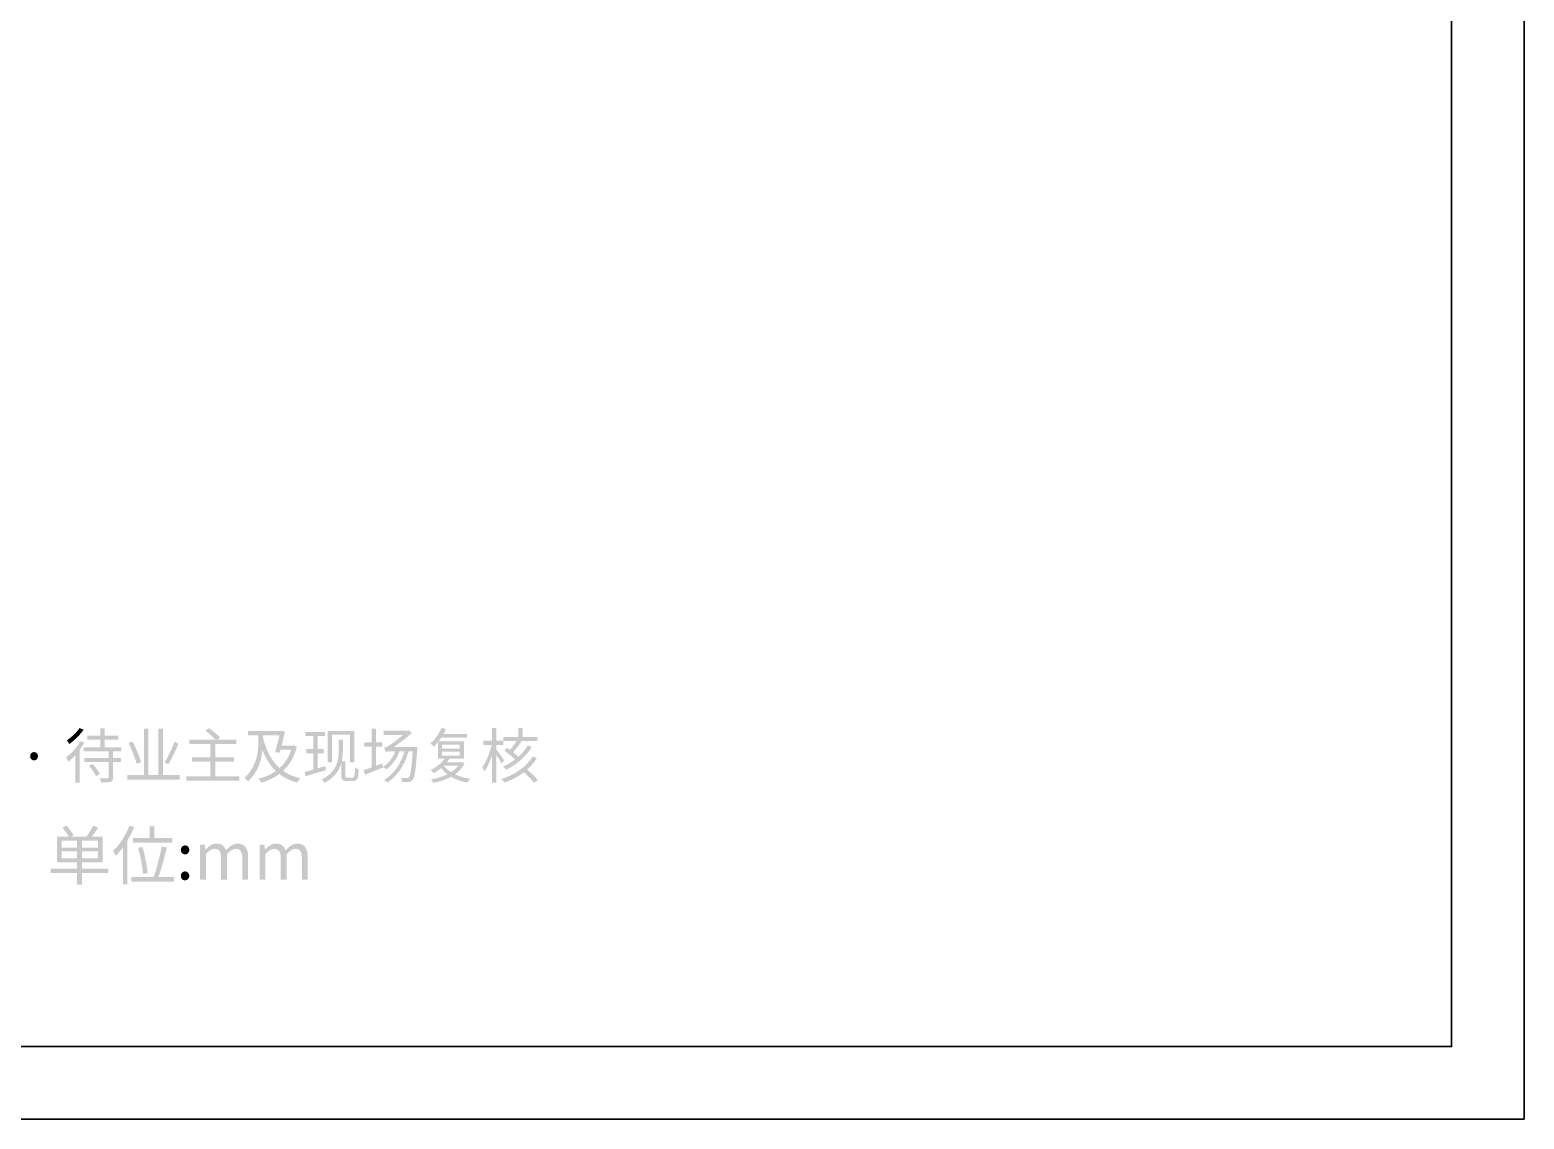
# Model space of a CAD drawing. Header units: millimetres. Extents: x -4600 to 229000, y -4300 to 19460.
# Drawn here: x 100768 to 109000, y -4300 to 1701 of the extents above; entities that cross this region are included whole.
import ezdxf

# ---------------------------------------------------------------- set-up
doc = ezdxf.new("R2010")
doc.units = ezdxf.units.MM
doc.header["$LTSCALE"] = 100
doc.layers.add('A-NOTE', color=7, linetype='Continuous', lineweight=18)
doc.layers.add('A-SHEET', color=7, linetype='Continuous', lineweight=35)

# ---------------------------------------------------------------- blocks, each defined once
blk = doc.blocks.new('A03_SHEET')
at = {"layer": 'A-NOTE'}
h = blk.add_hatch(color=256, dxfattribs=at)
edge = h.paths.add_edge_path()
edge.add_spline(control_points=[(21046.9, -2218), (21028.3, -2251.7), (20996.8, -2285.4), (20967.4, -2307)], knot_values=[0, 0, 0, 0, 1, 1, 1, 1], degree=3, periodic=0)
edge.add_spline(control_points=[(20967.4, -2307), (20971.6, -2312.9), (20978.5, -2325.7), (20980.5, -2331.3)], knot_values=[0, 0, 0, 0, 1, 1, 1, 1], degree=3, periodic=0)
edge.add_spline(control_points=[(20980.5, -2331.3), (20992.9, -2320.8), (21006, -2308.3), (21018.4, -2294.9)], knot_values=[0, 0, 0, 0, 1, 1, 1, 1], degree=3, periodic=0)
edge.add_line((21018.4, -2294.9), (21018.4, -2445.9))
edge.add_line((21018.4, -2445.9), (21042, -2445.9))
edge.add_line((21042, -2445.9), (21042, -2266.8))
edge.add_spline(control_points=[(21042, -2266.8), (21051.8, -2253.7), (21061, -2239.9), (21068.5, -2226.5)], knot_values=[0, 0, 0, 0, 1, 1, 1, 1], degree=3, periodic=0)
edge.add_line((21068.5, -2226.5), (21046.9, -2218))
h = blk.add_hatch(color=256, dxfattribs=at)
edge = h.paths.add_edge_path()
edge.add_spline(control_points=[(21041.4, -2145.6), (21027.3, -2168.9), (20997.8, -2196.4), (20972.3, -2213.1)], knot_values=[0, 0, 0, 0, 1, 1, 1, 1], degree=3, periodic=0)
edge.add_spline(control_points=[(20972.3, -2213.1), (20975.9, -2218), (20982.4, -2227.8), (20985, -2233.4)], knot_values=[0, 0, 0, 0, 1, 1, 1, 1], degree=3, periodic=0)
edge.add_spline(control_points=[(20985, -2233.4), (21013.9, -2213.7), (21045.3, -2183.3), (21064.3, -2154.8)], knot_values=[0, 0, 0, 0, 1, 1, 1, 1], degree=3, periodic=0)
edge.add_line((21064.3, -2154.8), (21041.4, -2145.6))
h = blk.add_hatch(color=256, dxfattribs=at)
edge = h.paths.add_edge_path()
edge.add_line((21156.3, -2146.6), (21156.3, -2187.5))
edge.add_line((21156.3, -2187.5), (21084.3, -2187.5))
edge.add_line((21084.3, -2187.5), (21084.3, -2209.8))
edge.add_line((21084.3, -2209.8), (21156.3, -2209.8))
edge.add_line((21156.3, -2209.8), (21156.3, -2251.4))
edge.add_line((21156.3, -2251.4), (21064.9, -2251.4))
edge.add_line((21064.9, -2251.4), (21064.9, -2274))
edge.add_line((21064.9, -2274), (21202.5, -2274))
edge.add_line((21202.5, -2274), (21202.5, -2310.6))
edge.add_line((21202.5, -2310.6), (21068.9, -2310.6))
edge.add_line((21068.9, -2310.6), (21068.9, -2333.2))
edge.add_line((21068.9, -2333.2), (21202.5, -2333.2))
edge.add_line((21202.5, -2333.2), (21202.5, -2416.4))
edge.add_spline(control_points=[(21202.5, -2416.4), (21202.5, -2420.7), (21200.8, -2422.3), (21195.6, -2422.3)], knot_values=[0, 0, 0, 0, 1, 1, 1, 1], degree=3, periodic=0)
edge.add_spline(control_points=[(21195.6, -2422.3), (21190.3, -2422.6), (21172, -2422.9), (21152.4, -2422)], knot_values=[0, 0, 0, 0, 1, 1, 1, 1], degree=3, periodic=0)
edge.add_spline(control_points=[(21152.4, -2422), (21155.6, -2428.8), (21159.6, -2439), (21160.5, -2445.5)], knot_values=[0, 0, 0, 0, 1, 1, 1, 1], degree=3, periodic=0)
edge.add_spline(control_points=[(21160.5, -2445.5), (21186.1, -2445.5), (21202.8, -2445.5), (21213.3, -2441.6), (21223.4, -2437.7), (21226.7, -2430.8), (21226.7, -2416.4)], knot_values=[0, 0, 0, 0, 1, 1, 1, 2, 2, 2, 2], degree=3, periodic=0)
edge.add_line((21226.7, -2416.4), (21226.7, -2333.2))
edge.add_line((21226.7, -2333.2), (21270.6, -2333.2))
edge.add_line((21270.6, -2333.2), (21270.6, -2310.6))
edge.add_line((21270.6, -2310.6), (21226.7, -2310.6))
edge.add_line((21226.7, -2310.6), (21226.7, -2274))
edge.add_line((21226.7, -2274), (21272.9, -2274))
edge.add_line((21272.9, -2274), (21272.9, -2251.4))
edge.add_line((21272.9, -2251.4), (21180.8, -2251.4))
edge.add_line((21180.8, -2251.4), (21180.8, -2209.8))
edge.add_line((21180.8, -2209.8), (21255.8, -2209.8))
edge.add_line((21255.8, -2209.8), (21255.8, -2187.5))
edge.add_line((21255.8, -2187.5), (21180.8, -2187.5))
edge.add_line((21180.8, -2187.5), (21180.8, -2146.6))
edge.add_line((21180.8, -2146.6), (21156.3, -2146.6))
edge = h.paths.add_edge_path(flags=0)
edge.add_spline(control_points=[(21093.8, -2353.2), (21109.1, -2370.9), (21125.8, -2395.4), (21132.7, -2411.5)], knot_values=[0, 0, 0, 0, 1, 1, 1, 1], degree=3, periodic=0)
edge.add_line((21132.7, -2411.5), (21153.7, -2399))
edge.add_spline(control_points=[(21153.7, -2399), (21146.5, -2383.3), (21129.1, -2359.8), (21114.1, -2342.7)], knot_values=[0, 0, 0, 0, 1, 1, 1, 1], degree=3, periodic=0)
edge.add_line((21114.1, -2342.7), (21093.8, -2353.2))
h = blk.add_hatch(color=256, dxfattribs=at)
h.paths.add_polyline_path([(21476.8, -2149.2), (21476.8, -2404.9), (21421.8, -2404.9), (21421.8, -2148.9), (21396.6, -2148.9), (21396.6, -2404.9), (21304.9, -2404.9), (21304.9, -2429.2), (21594.1, -2429.2), (21594.1, -2404.9), (21501.7, -2404.9), (21501.7, -2149.2), (21476.8, -2149.2)])
edge = h.paths.add_edge_path(flags=0)
edge.add_spline(control_points=[(21564.9, -2221.3), (21551.8, -2257.3), (21528.6, -2305.1), (21510.6, -2334.9)], knot_values=[0, 0, 0, 0, 1, 1, 1, 1], degree=3, periodic=0)
edge.add_line((21510.6, -2334.9), (21530.9, -2345.3))
edge.add_spline(control_points=[(21530.9, -2345.3), (21549.2, -2314.9), (21571.5, -2269.7), (21587.2, -2231.7)], knot_values=[0, 0, 0, 0, 1, 1, 1, 1], degree=3, periodic=0)
edge.add_line((21587.2, -2231.7), (21564.9, -2221.3))
edge = h.paths.add_edge_path(flags=0)
edge.add_spline(control_points=[(21312.1, -2227.1), (21329.5, -2263.8), (21348.8, -2313.9), (21357, -2342.7)], knot_values=[0, 0, 0, 0, 1, 1, 1, 1], degree=3, periodic=0)
edge.add_line((21357, -2342.7), (21381.6, -2333.6))
edge.add_spline(control_points=[(21381.6, -2333.6), (21372.4, -2304.7), (21352.1, -2256.6), (21335.1, -2220.3)], knot_values=[0, 0, 0, 0, 1, 1, 1, 1], degree=3, periodic=0)
edge.add_line((21335.1, -2220.3), (21312.1, -2227.1))
h = blk.add_hatch(color=256, dxfattribs=at)
edge = h.paths.add_edge_path()
edge.add_spline(control_points=[(21735.2, -2159.7), (21755.1, -2174.4), (21778.1, -2195.4), (21791.2, -2210.5)], knot_values=[0, 0, 0, 0, 1, 1, 1, 1], degree=3, periodic=0)
edge.add_line((21791.2, -2210.5), (21646.4, -2210.5))
edge.add_line((21646.4, -2210.5), (21646.4, -2234.4))
edge.add_line((21646.4, -2234.4), (21763, -2234.4))
edge.add_line((21763, -2234.4), (21763, -2306.4))
edge.add_line((21763, -2306.4), (21661.5, -2306.4))
edge.add_line((21661.5, -2306.4), (21661.5, -2330.3))
edge.add_line((21661.5, -2330.3), (21763, -2330.3))
edge.add_line((21763, -2330.3), (21763, -2411.2))
edge.add_line((21763, -2411.2), (21631.1, -2411.2))
edge.add_line((21631.1, -2411.2), (21631.1, -2435.1))
edge.add_line((21631.1, -2435.1), (21923.1, -2435.1))
edge.add_line((21923.1, -2435.1), (21923.1, -2411.2))
edge.add_line((21923.1, -2411.2), (21789.5, -2411.2))
edge.add_line((21789.5, -2411.2), (21789.5, -2330.3))
edge.add_line((21789.5, -2330.3), (21893, -2330.3))
edge.add_line((21893, -2330.3), (21893, -2306.4))
edge.add_line((21893, -2306.4), (21789.5, -2306.4))
edge.add_line((21789.5, -2306.4), (21789.5, -2234.4))
edge.add_line((21789.5, -2234.4), (21906.4, -2234.4))
edge.add_line((21906.4, -2234.4), (21906.4, -2210.5))
edge.add_line((21906.4, -2210.5), (21800, -2210.5))
edge.add_line((21800, -2210.5), (21815.7, -2199))
edge.add_spline(control_points=[(21815.7, -2199), (21802.6, -2183.6), (21776.1, -2161.3), (21755.1, -2146.3)], knot_values=[0, 0, 0, 0, 1, 1, 1, 1], degree=3, periodic=0)
edge.add_line((21755.1, -2146.3), (21735.2, -2159.7))
h = blk.add_hatch(color=256, dxfattribs=at)
edge = h.paths.add_edge_path()
edge.add_line((21969.6, -2162.6), (21969.6, -2186.5))
edge.add_line((21969.6, -2186.5), (22027.2, -2186.5))
edge.add_line((22027.2, -2186.5), (22027.2, -2214.1))
edge.add_spline(control_points=[(22027.2, -2214.1), (22027.2, -2272.7), (22022, -2354.5), (21951.6, -2419.7)], knot_values=[0, 0, 0, 0, 1, 1, 1, 1], degree=3, periodic=0)
edge.add_spline(control_points=[(21951.6, -2419.7), (21957.2, -2423.9), (21966, -2433.8), (21969.6, -2440)], knot_values=[0, 0, 0, 0, 1, 1, 1, 1], degree=3, periodic=0)
edge.add_spline(control_points=[(21969.6, -2440), (22026.6, -2386.3), (22044.6, -2322.8), (22050.2, -2266.8)], knot_values=[0, 0, 0, 0, 1, 1, 1, 1], degree=3, periodic=0)
edge.add_spline(control_points=[(22050.2, -2266.8), (22067.8, -2313.3), (22091.1, -2351.9), (22123.2, -2382.3)], knot_values=[0, 0, 0, 0, 1, 1, 1, 1], degree=3, periodic=0)
edge.add_spline(control_points=[(22123.2, -2382.3), (22094.7, -2402.6), (22062.3, -2416.4), (22027.9, -2424.6)], knot_values=[0, 0, 0, 0, 1, 1, 1, 1], degree=3, periodic=0)
edge.add_spline(control_points=[(22027.9, -2424.6), (22032.8, -2430.2), (22039, -2440), (22042, -2446.5)], knot_values=[0, 0, 0, 0, 1, 1, 1, 1], degree=3, periodic=0)
edge.add_spline(control_points=[(22042, -2446.5), (22078.6, -2436), (22112.7, -2420.7), (22142.5, -2398.7)], knot_values=[0, 0, 0, 0, 1, 1, 1, 1], degree=3, periodic=0)
edge.add_spline(control_points=[(22142.5, -2398.7), (22169.7, -2419.7), (22202.1, -2435.4), (22241.4, -2445.9)], knot_values=[0, 0, 0, 0, 1, 1, 1, 1], degree=3, periodic=0)
edge.add_spline(control_points=[(22241.4, -2445.9), (22245, -2438.7), (22252.5, -2427.9), (22258.4, -2422.6)], knot_values=[0, 0, 0, 0, 1, 1, 1, 1], degree=3, periodic=0)
edge.add_spline(control_points=[(22258.4, -2422.6), (22221.1, -2413.8), (22190, -2400), (22163.4, -2381.4)], knot_values=[0, 0, 0, 0, 1, 1, 1, 1], degree=3, periodic=0)
edge.add_spline(control_points=[(22163.4, -2381.4), (22198.5, -2349.3), (22225, -2305.7), (22239.1, -2247.4)], knot_values=[0, 0, 0, 0, 1, 1, 1, 1], degree=3, periodic=0)
edge.add_line((22239.1, -2247.4), (22222.4, -2240.6))
edge.add_line((22222.4, -2240.6), (22218.1, -2241.9))
edge.add_line((22218.1, -2241.9), (22155.3, -2241.9))
edge.add_spline(control_points=[(22155.3, -2241.9), (22162.1, -2215), (22168.7, -2186.9), (22173.3, -2164.6)], knot_values=[0, 0, 0, 0, 1, 1, 1, 1], degree=3, periodic=0)
edge.add_line((22173.3, -2164.6), (22154.6, -2161.3))
edge.add_line((22154.6, -2161.3), (22150.3, -2162.6))
edge.add_line((22150.3, -2162.6), (21969.6, -2162.6))
edge = h.paths.add_edge_path(flags=0)
edge.add_spline(control_points=[(22143.8, -2366), (22097.6, -2325), (22069.5, -2267.7), (22052.4, -2197.4)], knot_values=[0, 0, 0, 0, 1, 1, 1, 1], degree=3, periodic=0)
edge.add_line((22052.4, -2197.4), (22052.4, -2186.5))
edge.add_line((22052.4, -2186.5), (22142.8, -2186.5))
edge.add_spline(control_points=[(22142.8, -2186.5), (22136.6, -2213.7), (22127.4, -2250.4), (22119.2, -2278.2)], knot_values=[0, 0, 0, 0, 1, 1, 1, 1], degree=3, periodic=0)
edge.add_line((22119.2, -2278.2), (22144.4, -2282.2))
edge.add_line((22144.4, -2282.2), (22149, -2265.1))
edge.add_line((22149, -2265.1), (22208, -2265.1))
edge.add_spline(control_points=[(22208, -2265.1), (22194.9, -2307), (22172.3, -2340.1), (22143.8, -2366)], knot_values=[0, 0, 0, 0, 1, 1, 1, 1], degree=3, periodic=0)
h = blk.add_hatch(color=256, dxfattribs=at)
edge = h.paths.add_edge_path()
edge.add_line((22281.6, -2387.3), (22287.2, -2411.2))
edge.add_spline(control_points=[(22287.2, -2411.2), (22318.3, -2401.7), (22359.9, -2389.2), (22398.9, -2377.8)], knot_values=[0, 0, 0, 0, 1, 1, 1, 1], degree=3, periodic=0)
edge.add_line((22398.9, -2377.8), (22395.9, -2354.8))
edge.add_line((22395.9, -2354.8), (22353, -2367.6))
edge.add_line((22353, -2367.6), (22353, -2284.8))
edge.add_line((22353, -2284.8), (22387.4, -2284.8))
edge.add_line((22387.4, -2284.8), (22387.4, -2261.9))
edge.add_line((22387.4, -2261.9), (22353, -2261.9))
edge.add_line((22353, -2261.9), (22353, -2190.2))
edge.add_line((22353, -2190.2), (22393.9, -2190.2))
edge.add_line((22393.9, -2190.2), (22393.9, -2167.2))
edge.add_line((22393.9, -2167.2), (22285.6, -2167.2))
edge.add_line((22285.6, -2167.2), (22285.6, -2190.2))
edge.add_line((22285.6, -2190.2), (22329.4, -2190.2))
edge.add_line((22329.4, -2190.2), (22329.4, -2261.9))
edge.add_line((22329.4, -2261.9), (22290.5, -2261.9))
edge.add_line((22290.5, -2261.9), (22290.5, -2284.8))
edge.add_line((22290.5, -2284.8), (22329.4, -2284.8))
edge.add_line((22329.4, -2284.8), (22329.4, -2374.5))
edge.add_spline(control_points=[(22329.4, -2374.5), (22311.4, -2379.4), (22295.1, -2384), (22281.6, -2387.3)], knot_values=[0, 0, 0, 0, 1, 1, 1, 1], degree=3, periodic=0)
h = blk.add_hatch(color=256, dxfattribs=at)
edge = h.paths.add_edge_path()
edge.add_line((22469.6, -2210.5), (22469.6, -2273.6))
edge.add_spline(control_points=[(22469.6, -2273.6), (22469.6, -2325), (22459.1, -2386.9), (22376.3, -2429.5)], knot_values=[0, 0, 0, 0, 1, 1, 1, 1], degree=3, periodic=0)
edge.add_spline(control_points=[(22376.3, -2429.5), (22381.2, -2433.1), (22389, -2442.3), (22391.7, -2447.2)], knot_values=[0, 0, 0, 0, 1, 1, 1, 1], degree=3, periodic=0)
edge.add_spline(control_points=[(22391.7, -2447.2), (22446, -2418.7), (22471.9, -2379.7), (22483.7, -2340.4)], knot_values=[0, 0, 0, 0, 1, 1, 1, 1], degree=3, periodic=0)
edge.add_line((22483.7, -2340.4), (22483.7, -2409.5))
edge.add_spline(control_points=[(22483.7, -2409.5), (22483.7, -2431.8), (22492.2, -2437.7), (22515.1, -2437.7)], knot_values=[0, 0, 0, 0, 1, 1, 1, 1], degree=3, periodic=0)
edge.add_line((22515.1, -2437.7), (22545.2, -2437.7))
edge.add_spline(control_points=[(22545.2, -2437.7), (22573.4, -2437.7), (22577.3, -2424.6), (22580.2, -2372.9)], knot_values=[0, 0, 0, 0, 1, 1, 1, 1], degree=3, periodic=0)
edge.add_spline(control_points=[(22580.2, -2372.9), (22574, -2371.5), (22566.2, -2367.9), (22560.3, -2363)], knot_values=[0, 0, 0, 0, 1, 1, 1, 1], degree=3, periodic=0)
edge.add_spline(control_points=[(22560.3, -2363), (22558.6, -2409.8), (22556.7, -2419), (22545.2, -2419)], knot_values=[0, 0, 0, 0, 1, 1, 1, 1], degree=3, periodic=0)
edge.add_line((22545.2, -2419), (22518.4, -2419))
edge.add_spline(control_points=[(22518.4, -2419), (22509.2, -2419), (22506.6, -2416.7), (22506.6, -2407.2)], knot_values=[0, 0, 0, 0, 1, 1, 1, 1], degree=3, periodic=0)
edge.add_line((22506.6, -2407.2), (22506.6, -2329.6))
edge.add_line((22506.6, -2329.6), (22486.6, -2329.6))
edge.add_spline(control_points=[(22486.6, -2329.6), (22491.2, -2310.6), (22492.5, -2291.7), (22492.5, -2274.3)], knot_values=[0, 0, 0, 0, 1, 1, 1, 1], degree=3, periodic=0)
edge.add_line((22492.5, -2274.3), (22492.5, -2210.5))
edge.add_line((22492.5, -2210.5), (22469.6, -2210.5))
h.paths.add_polyline_path([(22409, -2161), (22409, -2335.2), (22432.6, -2335.2), (22432.6, -2182.6), (22531.8, -2182.6), (22531.8, -2335.2), (22556, -2335.2), (22556, -2161), (22409, -2161)], flags=0)
h = blk.add_hatch(color=256, dxfattribs=at)
edge = h.paths.add_edge_path()
edge.add_spline(control_points=[(22729.5, -2277.9), (22732.5, -2275.3), (22743, -2274), (22758, -2274)], knot_values=[0, 0, 0, 0, 1, 1, 1, 1], degree=3, periodic=0)
edge.add_line((22758, -2274), (22781.3, -2274))
edge.add_spline(control_points=[(22781.3, -2274), (22767.5, -2310), (22744, -2339.8), (22713.8, -2359.4)], knot_values=[0, 0, 0, 0, 1, 1, 1, 1], degree=3, periodic=0)
edge.add_line((22713.8, -2359.4), (22709.9, -2340.4))
edge.add_line((22709.9, -2340.4), (22674.9, -2353.5))
edge.add_line((22674.9, -2353.5), (22674.9, -2248.1))
edge.add_line((22674.9, -2248.1), (22710.9, -2248.1))
edge.add_line((22710.9, -2248.1), (22710.9, -2224.9))
edge.add_line((22710.9, -2224.9), (22674.9, -2224.9))
edge.add_line((22674.9, -2224.9), (22674.9, -2148.9))
edge.add_line((22674.9, -2148.9), (22651.6, -2148.9))
edge.add_line((22651.6, -2148.9), (22651.6, -2224.9))
edge.add_line((22651.6, -2224.9), (22611.4, -2224.9))
edge.add_line((22611.4, -2224.9), (22611.4, -2248.1))
edge.add_line((22611.4, -2248.1), (22651.6, -2248.1))
edge.add_line((22651.6, -2248.1), (22651.6, -2362))
edge.add_spline(control_points=[(22651.6, -2362), (22634.6, -2368.3), (22619.2, -2373.8), (22606.8, -2377.8)], knot_values=[0, 0, 0, 0, 1, 1, 1, 1], degree=3, periodic=0)
edge.add_line((22606.8, -2377.8), (22615, -2402.6))
edge.add_spline(control_points=[(22615, -2402.6), (22643.1, -2391.5), (22680.1, -2376.8), (22714.5, -2363)], knot_values=[0, 0, 0, 0, 1, 1, 1, 1], degree=3, periodic=0)
edge.add_line((22714.5, -2363), (22713.8, -2360.1))
edge.add_spline(control_points=[(22713.8, -2360.1), (22719.1, -2363.4), (22727.9, -2369.9), (22731.5, -2373.8)], knot_values=[0, 0, 0, 0, 1, 1, 1, 1], degree=3, periodic=0)
edge.add_spline(control_points=[(22731.5, -2373.8), (22762.9, -2350.9), (22789.8, -2316.5), (22804.5, -2274)], knot_values=[0, 0, 0, 0, 1, 1, 1, 1], degree=3, periodic=0)
edge.add_line((22804.5, -2274), (22832, -2274))
edge.add_spline(control_points=[(22832, -2274), (22811.4, -2344), (22774.7, -2398.4), (22719.1, -2431.8)], knot_values=[0, 0, 0, 0, 1, 1, 1, 1], degree=3, periodic=0)
edge.add_spline(control_points=[(22719.1, -2431.8), (22724.6, -2435.1), (22734.1, -2441.9), (22738.1, -2445.9)], knot_values=[0, 0, 0, 0, 1, 1, 1, 1], degree=3, periodic=0)
edge.add_spline(control_points=[(22738.1, -2445.9), (22793.4, -2408.9), (22832.4, -2350.9), (22855, -2274)], knot_values=[0, 0, 0, 0, 1, 1, 1, 1], degree=3, periodic=0)
edge.add_line((22855, -2274), (22877.2, -2274))
edge.add_spline(control_points=[(22877.2, -2274), (22871.3, -2370.2), (22864.4, -2407.6), (22855.9, -2416.7)], knot_values=[0, 0, 0, 0, 1, 1, 1, 1], degree=3, periodic=0)
edge.add_spline(control_points=[(22855.9, -2416.7), (22852.7, -2420.7), (22849.7, -2421.6), (22844.5, -2421.3)], knot_values=[0, 0, 0, 0, 1, 1, 1, 1], degree=3, periodic=0)
edge.add_spline(control_points=[(22844.5, -2421.3), (22838.6, -2421.3), (22826.1, -2421.3), (22812.7, -2420)], knot_values=[0, 0, 0, 0, 1, 1, 1, 1], degree=3, periodic=0)
edge.add_spline(control_points=[(22812.7, -2420), (22816.6, -2426.5), (22819.3, -2436.4), (22819.6, -2443.2)], knot_values=[0, 0, 0, 0, 1, 1, 1, 1], degree=3, periodic=0)
edge.add_spline(control_points=[(22819.6, -2443.2), (22833.3, -2443.9), (22846.8, -2444.2), (22854.6, -2443.2)], knot_values=[0, 0, 0, 0, 1, 1, 1, 1], degree=3, periodic=0)
edge.add_spline(control_points=[(22854.6, -2443.2), (22864.1, -2442.3), (22870.7, -2439.6), (22876.9, -2431.8)], knot_values=[0, 0, 0, 0, 1, 1, 1, 1], degree=3, periodic=0)
edge.add_spline(control_points=[(22876.9, -2431.8), (22888.3, -2418.4), (22895.2, -2377.8), (22902.1, -2262.8)], knot_values=[0, 0, 0, 0, 1, 1, 1, 1], degree=3, periodic=0)
edge.add_spline(control_points=[(22902.1, -2262.8), (22902.4, -2259.2), (22902.8, -2250.7), (22902.8, -2250.7)], knot_values=[0, 0, 0, 0, 1, 1, 1, 1], degree=3, periodic=0)
edge.add_line((22902.8, -2250.7), (22771.1, -2250.7))
edge.add_spline(control_points=[(22771.1, -2250.7), (22803.5, -2230.1), (22837.9, -2203.2), (22873, -2172.1)], knot_values=[0, 0, 0, 0, 1, 1, 1, 1], degree=3, periodic=0)
edge.add_line((22873, -2172.1), (22854.6, -2158.4))
edge.add_line((22854.6, -2158.4), (22849.4, -2160.4))
edge.add_line((22849.4, -2160.4), (22717.8, -2160.4))
edge.add_line((22717.8, -2160.4), (22717.8, -2183.6))
edge.add_line((22717.8, -2183.6), (22823.2, -2183.6))
edge.add_spline(control_points=[(22823.2, -2183.6), (22794.7, -2209.5), (22762.9, -2231.7), (22752.1, -2238.6), (22739.4, -2246.8), (22727.3, -2253.7), (22719.1, -2254.7)], knot_values=[0, 0, 0, 0, 1, 1, 1, 2, 2, 2, 2], degree=3, periodic=0)
edge.add_spline(control_points=[(22719.1, -2254.7), (22722.3, -2260.9), (22727.6, -2272.3), (22729.5, -2277.9)], knot_values=[0, 0, 0, 0, 1, 1, 1, 1], degree=3, periodic=0)
h = blk.add_hatch(color=256, dxfattribs=at)
edge = h.paths.add_edge_path()
edge.add_spline(control_points=[(23036, -2144.3), (23022.9, -2178), (23000, -2210.1), (22974.1, -2230.8)], knot_values=[0, 0, 0, 0, 1, 1, 1, 1], degree=3, periodic=0)
edge.add_spline(control_points=[(22974.1, -2230.8), (22979.7, -2234.4), (22989.2, -2243.5), (22993.1, -2247.8)], knot_values=[0, 0, 0, 0, 1, 1, 1, 1], degree=3, periodic=0)
edge.add_spline(control_points=[(22993.1, -2247.8), (23001, -2240.9), (23008.5, -2232.7), (23016, -2223.9)], knot_values=[0, 0, 0, 0, 1, 1, 1, 1], degree=3, periodic=0)
edge.add_line((23016, -2223.9), (23016, -2315.2))
edge.add_line((23016, -2315.2), (23052.7, -2315.2))
edge.add_spline(control_points=[(23052.7, -2315.2), (23034.7, -2340.8), (23005.6, -2362.7), (22975.8, -2377.1)], knot_values=[0, 0, 0, 0, 1, 1, 1, 1], degree=3, periodic=0)
edge.add_spline(control_points=[(22975.8, -2377.1), (22981.3, -2381), (22989.5, -2389.5), (22993.1, -2394.1)], knot_values=[0, 0, 0, 0, 1, 1, 1, 1], degree=3, periodic=0)
edge.add_spline(control_points=[(22993.1, -2394.1), (23006.9, -2386.6), (23020.6, -2377.1), (23033.7, -2366.3)], knot_values=[0, 0, 0, 0, 1, 1, 1, 1], degree=3, periodic=0)
edge.add_spline(control_points=[(23033.7, -2366.3), (23043.5, -2378.7), (23055.3, -2390.2), (23068.8, -2400)], knot_values=[0, 0, 0, 0, 1, 1, 1, 1], degree=3, periodic=0)
edge.add_spline(control_points=[(23068.8, -2400), (23041.6, -2413.8), (23010.2, -2422.9), (22979, -2427.9)], knot_values=[0, 0, 0, 0, 1, 1, 1, 1], degree=3, periodic=0)
edge.add_spline(control_points=[(22979, -2427.9), (22983.3, -2432.8), (22988.5, -2441.6), (22990.5, -2447.5)], knot_values=[0, 0, 0, 0, 1, 1, 1, 1], degree=3, periodic=0)
edge.add_spline(control_points=[(22990.5, -2447.5), (23024.9, -2441), (23059.3, -2430.2), (23088.7, -2413.8)], knot_values=[0, 0, 0, 0, 1, 1, 1, 1], degree=3, periodic=0)
edge.add_spline(control_points=[(23088.7, -2413.8), (23114.9, -2429.2), (23145.7, -2440.3), (23178.8, -2446.5)], knot_values=[0, 0, 0, 0, 1, 1, 1, 1], degree=3, periodic=0)
edge.add_spline(control_points=[(23178.8, -2446.5), (23182.4, -2440.3), (23188.6, -2430.5), (23194.2, -2425.2)], knot_values=[0, 0, 0, 0, 1, 1, 1, 1], degree=3, periodic=0)
edge.add_spline(control_points=[(23194.2, -2425.2), (23163.7, -2421), (23134.9, -2412.5), (23110, -2400.4)], knot_values=[0, 0, 0, 0, 1, 1, 1, 1], degree=3, periodic=0)
edge.add_spline(control_points=[(23110, -2400.4), (23132.3, -2384.6), (23150.6, -2365), (23162.7, -2340.4)], knot_values=[0, 0, 0, 0, 1, 1, 1, 1], degree=3, periodic=0)
edge.add_line((23162.7, -2340.4), (23147.3, -2332.6))
edge.add_line((23147.3, -2332.6), (23142.8, -2333.6))
edge.add_line((23142.8, -2333.6), (23066.1, -2333.6))
edge.add_spline(control_points=[(23066.1, -2333.6), (23071.1, -2327.7), (23075.3, -2321.4), (23079.2, -2315.2)], knot_values=[0, 0, 0, 0, 1, 1, 1, 1], degree=3, periodic=0)
edge.add_line((23079.2, -2315.2), (23159.8, -2315.2))
edge.add_line((23159.8, -2315.2), (23159.8, -2219))
edge.add_line((23159.8, -2219), (23020, -2219))
edge.add_spline(control_points=[(23020, -2219), (23024.9, -2212.7), (23029.8, -2205.9), (23034.4, -2199)], knot_values=[0, 0, 0, 0, 1, 1, 1, 1], degree=3, periodic=0)
edge.add_line((23034.4, -2199), (23176.2, -2199))
edge.add_line((23176.2, -2199), (23176.2, -2177.7))
edge.add_line((23176.2, -2177.7), (23047.1, -2177.7))
edge.add_spline(control_points=[(23047.1, -2177.7), (23052.1, -2168.9), (23056.3, -2160), (23059.9, -2150.9)], knot_values=[0, 0, 0, 0, 1, 1, 1, 1], degree=3, periodic=0)
edge.add_line((23059.9, -2150.9), (23036, -2144.3))
edge = h.paths.add_edge_path(flags=0)
edge.add_line((23048.1, -2353.5), (23049.4, -2352.2))
edge.add_line((23049.4, -2352.2), (23128.7, -2352.2))
edge.add_spline(control_points=[(23128.7, -2352.2), (23118.5, -2366.3), (23104.8, -2378.4), (23088.7, -2388.9)], knot_values=[0, 0, 0, 0, 1, 1, 1, 1], degree=3, periodic=0)
edge.add_spline(control_points=[(23088.7, -2388.9), (23072, -2378.7), (23058.3, -2366.6), (23048.1, -2353.5)], knot_values=[0, 0, 0, 0, 1, 1, 1, 1], degree=3, periodic=0)
h.paths.add_polyline_path([(23038.6, -2275), (23136.5, -2275), (23136.5, -2297.9), (23038.6, -2297.9), (23038.6, -2275)], flags=0)
h.paths.add_polyline_path([(23038.6, -2236.3), (23136.5, -2236.3), (23136.5, -2258.6), (23038.6, -2258.6), (23038.6, -2236.3)], flags=0)
h = blk.add_hatch(color=256, dxfattribs=at)
edge = h.paths.add_edge_path()
edge.add_line((23315, -2145), (23315, -2215))
edge.add_line((23315, -2215), (23266.8, -2215))
edge.add_line((23266.8, -2215), (23266.8, -2238.3))
edge.add_line((23266.8, -2238.3), (23312.4, -2238.3))
edge.add_spline(control_points=[(23312.4, -2238.3), (23302.2, -2283.1), (23281.3, -2334.9), (23260.3, -2362.7)], knot_values=[0, 0, 0, 0, 1, 1, 1, 1], degree=3, periodic=0)
edge.add_spline(control_points=[(23260.3, -2362.7), (23264.6, -2368.3), (23270.5, -2377.8), (23273.1, -2384.3)], knot_values=[0, 0, 0, 0, 1, 1, 1, 1], degree=3, periodic=0)
edge.add_spline(control_points=[(23273.1, -2384.3), (23288.8, -2363), (23303.5, -2328), (23315, -2292)], knot_values=[0, 0, 0, 0, 1, 1, 1, 1], degree=3, periodic=0)
edge.add_line((23315, -2292), (23315, -2445.9))
edge.add_line((23315, -2445.9), (23337.9, -2445.9))
edge.add_line((23337.9, -2445.9), (23337.9, -2292.3))
edge.add_spline(control_points=[(23337.9, -2292.3), (23348.7, -2309.7), (23361.5, -2330.9), (23367, -2342.4)], knot_values=[0, 0, 0, 0, 1, 1, 1, 1], degree=3, periodic=0)
edge.add_line((23367, -2342.4), (23380.8, -2323.4))
edge.add_spline(control_points=[(23380.8, -2323.4), (23374.9, -2313.9), (23347.4, -2274.6), (23337.9, -2263.2)], knot_values=[0, 0, 0, 0, 1, 1, 1, 1], degree=3, periodic=0)
edge.add_line((23337.9, -2263.2), (23337.9, -2238.3))
edge.add_line((23337.9, -2238.3), (23376.9, -2238.3))
edge.add_line((23376.9, -2238.3), (23376.9, -2215))
edge.add_line((23376.9, -2215), (23337.9, -2215))
edge.add_line((23337.9, -2215), (23337.9, -2145))
edge.add_line((23337.9, -2145), (23315, -2145))
h = blk.add_hatch(color=256, dxfattribs=at)
edge = h.paths.add_edge_path()
edge.add_spline(control_points=[(23511.4, -2241.6), (23498.3, -2263.8), (23480.7, -2284.8), (23459.4, -2303.8)], knot_values=[0, 0, 0, 0, 1, 1, 1, 1], degree=3, periodic=0)
edge.add_spline(control_points=[(23459.4, -2303.8), (23451.5, -2296.2), (23441.4, -2287.4), (23430.2, -2278.6)], knot_values=[0, 0, 0, 0, 1, 1, 1, 1], degree=3, periodic=0)
edge.add_spline(control_points=[(23430.2, -2278.6), (23445.3, -2261.9), (23463.6, -2238), (23478.4, -2218)], knot_values=[0, 0, 0, 0, 1, 1, 1, 1], degree=3, periodic=0)
edge.add_line((23478.4, -2218), (23477.1, -2217.3))
edge.add_line((23477.1, -2217.3), (23563.2, -2217.3))
edge.add_line((23563.2, -2217.3), (23563.2, -2194.7))
edge.add_line((23563.2, -2194.7), (23483.6, -2194.7))
edge.add_line((23483.6, -2194.7), (23483.6, -2145.6))
edge.add_line((23483.6, -2145.6), (23459.7, -2145.6))
edge.add_line((23459.7, -2145.6), (23459.7, -2194.7))
edge.add_line((23459.7, -2194.7), (23377.5, -2194.7))
edge.add_line((23377.5, -2194.7), (23377.5, -2217.3))
edge.add_line((23377.5, -2217.3), (23448.2, -2217.3))
edge.add_spline(control_points=[(23448.2, -2217.3), (23438.4, -2233.4), (23425.3, -2251.7), (23413.9, -2266.1)], knot_values=[0, 0, 0, 0, 1, 1, 1, 1], degree=3, periodic=0)
edge.add_line((23413.9, -2266.1), (23396.8, -2254))
edge.add_line((23396.8, -2254), (23382.4, -2270.4))
edge.add_spline(control_points=[(23382.4, -2270.4), (23402.1, -2284.1), (23425.6, -2303.8), (23441, -2319.2)], knot_values=[0, 0, 0, 0, 1, 1, 1, 1], degree=3, periodic=0)
edge.add_spline(control_points=[(23441, -2319.2), (23420.7, -2334.5), (23398.5, -2348), (23375.6, -2357.8)], knot_values=[0, 0, 0, 0, 1, 1, 1, 1], degree=3, periodic=0)
edge.add_spline(control_points=[(23375.6, -2357.8), (23381.1, -2362.4), (23388, -2370.2), (23391.3, -2375.8)], knot_values=[0, 0, 0, 0, 1, 1, 1, 1], degree=3, periodic=0)
edge.add_spline(control_points=[(23391.3, -2375.8), (23449.2, -2348.3), (23501.6, -2302.5), (23532.7, -2250.4)], knot_values=[0, 0, 0, 0, 1, 1, 1, 1], degree=3, periodic=0)
edge.add_line((23532.7, -2250.4), (23511.4, -2241.6))
edge = h.paths.add_edge_path(flags=0)
edge.add_spline(control_points=[(23538.9, -2301.5), (23505.2, -2358.4), (23442, -2402.6), (23366.7, -2425.9)], knot_values=[0, 0, 0, 0, 1, 1, 1, 1], degree=3, periodic=0)
edge.add_spline(control_points=[(23366.7, -2425.9), (23372.6, -2431.5), (23378.5, -2440), (23381.8, -2445.9)], knot_values=[0, 0, 0, 0, 1, 1, 1, 1], degree=3, periodic=0)
edge.add_spline(control_points=[(23381.8, -2445.9), (23422.4, -2432.1), (23459.4, -2412.8), (23490.5, -2388.9)], knot_values=[0, 0, 0, 0, 1, 1, 1, 1], degree=3, periodic=0)
edge.add_spline(control_points=[(23490.5, -2388.9), (23511.8, -2408.2), (23534.7, -2431.8), (23546.8, -2447.2)], knot_values=[0, 0, 0, 0, 1, 1, 1, 1], degree=3, periodic=0)
edge.add_line((23546.8, -2447.2), (23566.8, -2432.1))
edge.add_spline(control_points=[(23566.8, -2432.1), (23553.7, -2416.4), (23529.4, -2393.2), (23507.8, -2374.5)], knot_values=[0, 0, 0, 0, 1, 1, 1, 1], degree=3, periodic=0)
edge.add_spline(control_points=[(23507.8, -2374.5), (23529.1, -2355.5), (23546.8, -2334.5), (23560.9, -2311)], knot_values=[0, 0, 0, 0, 1, 1, 1, 1], degree=3, periodic=0)
edge.add_line((23560.9, -2311), (23538.9, -2301.5))
h = blk.add_hatch(color=256, dxfattribs=at)
edge = h.paths.add_edge_path()
edge.add_spline(control_points=[(20791.2, -2324.1), (20803, -2324.1), (20813.2, -2314.2), (20813.2, -2301.1), (20813.2, -2287.4), (20803, -2277.9), (20791.2, -2277.9), (20779.4, -2277.9), (20769.9, -2287.4), (20769.9, -2301.1), (20769.9, -2314.2), (20779.4, -2324.1), (20791.2, -2324.1)], knot_values=[0, 0, 0, 0, 1, 1, 1, 2, 2, 2, 3, 3, 3, 4, 4, 4, 4], degree=3, periodic=0)
h = blk.add_hatch(color=256, dxfattribs=at)
edge = h.paths.add_edge_path()
edge.add_spline(control_points=[(21116, -2683.5), (21107.9, -2701.6), (21093.3, -2726.4), (21080.6, -2743.4)], knot_values=[0, 0, 0, 0, 1, 1, 1, 1], degree=3, periodic=0)
edge.add_line((21080.6, -2743.4), (20994.4, -2743.4))
edge.add_line((20994.4, -2743.4), (21008.9, -2736.3))
edge.add_spline(control_points=[(21008.9, -2736.3), (21001.8, -2721.4), (20985.2, -2699.4), (20970.6, -2683.5)], knot_values=[0, 0, 0, 0, 1, 1, 1, 1], degree=3, periodic=0)
edge.add_line((20970.6, -2683.5), (20948.3, -2694.1))
edge.add_spline(control_points=[(20948.3, -2694.1), (20961, -2709), (20974.9, -2729.2), (20982.7, -2743.4)], knot_values=[0, 0, 0, 0, 1, 1, 1, 1], degree=3, periodic=0)
edge.add_line((20982.7, -2743.4), (20917.1, -2743.4))
edge.add_line((20917.1, -2743.4), (20917.1, -2886))
edge.add_line((20917.1, -2886), (21027.4, -2886))
edge.add_line((21027.4, -2886), (21027.4, -2919.7))
edge.add_line((21027.4, -2919.7), (20883.7, -2919.7))
edge.add_line((20883.7, -2919.7), (20883.7, -2944.5))
edge.add_line((20883.7, -2944.5), (21027.4, -2944.5))
edge.add_line((21027.4, -2944.5), (21027.4, -3008))
edge.add_line((21027.4, -3008), (21054.7, -3008))
edge.add_line((21054.7, -3008), (21054.7, -2944.5))
edge.add_line((21054.7, -2944.5), (21201.2, -2944.5))
edge.add_line((21201.2, -2944.5), (21201.2, -2919.7))
edge.add_line((21201.2, -2919.7), (21054.7, -2919.7))
edge.add_line((21054.7, -2919.7), (21054.7, -2886))
edge.add_line((21054.7, -2886), (21170, -2886))
edge.add_line((21170, -2886), (21170, -2743.4))
edge.add_line((21170, -2743.4), (21110.4, -2743.4))
edge.add_spline(control_points=[(21110.4, -2743.4), (21121.7, -2728.5), (21134.1, -2710.1), (21144.8, -2693)], knot_values=[0, 0, 0, 0, 1, 1, 1, 1], degree=3, periodic=0)
edge.add_line((21144.8, -2693), (21116, -2683.5))
h.paths.add_polyline_path([(21054.7, -2825), (21143, -2825), (21143, -2863.3), (21054.7, -2863.3), (21054.7, -2825)], flags=0)
h.paths.add_polyline_path([(21054.7, -2766.1), (21143, -2766.1), (21143, -2803.7), (21054.7, -2803.7), (21054.7, -2766.1)], flags=0)
h.paths.add_polyline_path([(20942.9, -2825), (21027.4, -2825), (21027.4, -2863.3), (20942.9, -2863.3), (20942.9, -2825)], flags=0)
h.paths.add_polyline_path([(20942.9, -2766.1), (21027.4, -2766.1), (21027.4, -2803.7), (20942.9, -2803.7), (20942.9, -2766.1)], flags=0)
h = blk.add_hatch(color=256, dxfattribs=at)
edge = h.paths.add_edge_path()
edge.add_spline(control_points=[(21317.5, -2683.1), (21296.6, -2736.7), (21262.2, -2789.2), (21226.4, -2822.9)], knot_values=[0, 0, 0, 0, 1, 1, 1, 1], degree=3, periodic=0)
edge.add_spline(control_points=[(21226.4, -2822.9), (21231, -2829.2), (21238.8, -2843.1), (21241.3, -2849.5)], knot_values=[0, 0, 0, 0, 1, 1, 1, 1], degree=3, periodic=0)
edge.add_spline(control_points=[(21241.3, -2849.5), (21254.7, -2836), (21267.9, -2820.4), (21280.6, -2803)], knot_values=[0, 0, 0, 0, 1, 1, 1, 1], degree=3, periodic=0)
edge.add_line((21280.6, -2803), (21280.6, -3007.3))
edge.add_line((21280.6, -3007.3), (21306.2, -3007.3))
edge.add_line((21306.2, -3007.3), (21306.2, -2764.3))
edge.add_spline(control_points=[(21306.2, -2764.3), (21320, -2740.9), (21332.8, -2716.1), (21342.7, -2690.9)], knot_values=[0, 0, 0, 0, 1, 1, 1, 1], degree=3, periodic=0)
edge.add_line((21342.7, -2690.9), (21317.5, -2683.1))
blk.add_hatch(color=256, dxfattribs=at).paths.add_polyline_path([(21336, -2751.9), (21336, -2777.1), (21552.7, -2777.1), (21552.7, -2751.9), (21454.8, -2751.9), (21454.8, -2686.3), (21428.2, -2686.3), (21428.2, -2751.9), (21336, -2751.9)])
h = blk.add_hatch(color=256, dxfattribs=at)
edge = h.paths.add_edge_path()
edge.add_line((21327.1, -2966.5), (21327.1, -2991.7))
edge.add_line((21327.1, -2991.7), (21561.6, -2991.7))
edge.add_line((21561.6, -2991.7), (21561.6, -2966.5))
edge.add_line((21561.6, -2966.5), (21476.1, -2966.5))
edge.add_spline(control_points=[(21476.1, -2966.5), (21492.4, -2922.2), (21510.8, -2855.5), (21523.2, -2803)], knot_values=[0, 0, 0, 0, 1, 1, 1, 1], degree=3, periodic=0)
edge.add_line((21523.2, -2803), (21494.5, -2798))
edge.add_spline(control_points=[(21494.5, -2798), (21485.3, -2849.1), (21466.5, -2921.5), (21450.2, -2966.5)], knot_values=[0, 0, 0, 0, 1, 1, 1, 1], degree=3, periodic=0)
edge.add_line((21450.2, -2966.5), (21327.1, -2966.5))
edge = h.paths.add_edge_path(flags=0)
edge.add_spline(control_points=[(21365, -2805.1), (21378.2, -2852.3), (21389.2, -2914), (21391.7, -2949.8)], knot_values=[0, 0, 0, 0, 1, 1, 1, 1], degree=3, periodic=0)
edge.add_line((21391.7, -2949.8), (21417.5, -2944.2))
edge.add_spline(control_points=[(21417.5, -2944.2), (21414.7, -2909.1), (21402.3, -2848), (21388.8, -2800.9)], knot_values=[0, 0, 0, 0, 1, 1, 1, 1], degree=3, periodic=0)
edge.add_line((21388.8, -2800.9), (21365, -2805.1))
h = blk.add_hatch(color=256, dxfattribs=at)
edge = h.paths.add_edge_path()
edge.add_spline(control_points=[(21623.3, -2841.7), (21636, -2841.7), (21646.7, -2831.7), (21646.7, -2816.8), (21646.7, -2802.3), (21636, -2792), (21623.3, -2792), (21610.2, -2792), (21599.9, -2802.3), (21599.9, -2816.8), (21599.9, -2831.7), (21610.2, -2841.7), (21623.3, -2841.7)], knot_values=[0, 0, 0, 0, 1, 1, 1, 2, 2, 2, 3, 3, 3, 4, 4, 4, 4], degree=3, periodic=0)
h = blk.add_hatch(color=256, dxfattribs=at)
edge = h.paths.add_edge_path()
edge.add_line((21705.2, -2980), (21737.8, -2980))
edge.add_line((21737.8, -2980), (21737.8, -2840.2))
edge.add_spline(control_points=[(21737.8, -2840.2), (21755.2, -2820.4), (21771.5, -2810.8), (21786.1, -2810.8), (21810.6, -2810.8), (21821.9, -2826.1), (21821.9, -2862.2)], knot_values=[0, 0, 0, 0, 1, 1, 1, 2, 2, 2, 2], degree=3, periodic=0)
edge.add_line((21821.9, -2862.2), (21821.9, -2980))
edge.add_line((21821.9, -2980), (21854.2, -2980))
edge.add_line((21854.2, -2980), (21854.2, -2840.2))
edge.add_spline(control_points=[(21854.2, -2840.2), (21872.3, -2820.4), (21887.9, -2810.8), (21902.8, -2810.8), (21927.3, -2810.8), (21938.6, -2826.1), (21938.6, -2862.2)], knot_values=[0, 0, 0, 0, 1, 1, 1, 2, 2, 2, 2], degree=3, periodic=0)
edge.add_line((21938.6, -2862.2), (21938.6, -2980))
edge.add_line((21938.6, -2980), (21970.9, -2980))
edge.add_line((21970.9, -2980), (21970.9, -2858))
edge.add_spline(control_points=[(21970.9, -2858), (21970.9, -2809), (21952.1, -2782.4), (21912.7, -2782.4), (21888.9, -2782.4), (21869.1, -2797.7), (21848.9, -2819.3)], knot_values=[0, 0, 0, 0, 1, 1, 1, 2, 2, 2, 2], degree=3, periodic=0)
edge.add_spline(control_points=[(21848.9, -2819.3), (21841.1, -2796.6), (21825.5, -2782.4), (21795.7, -2782.4), (21772.6, -2782.4), (21752.7, -2797), (21735.7, -2815.4)], knot_values=[0, 0, 0, 0, 1, 1, 1, 2, 2, 2, 2], degree=3, periodic=0)
edge.add_line((21735.7, -2815.4), (21735, -2815.4))
edge.add_line((21735, -2815.4), (21731.8, -2787.4))
edge.add_line((21731.8, -2787.4), (21705.2, -2787.4))
edge.add_line((21705.2, -2787.4), (21705.2, -2980))
h = blk.add_hatch(color=256, dxfattribs=at)
edge = h.paths.add_edge_path()
edge.add_line((22033.7, -2980), (22066.3, -2980))
edge.add_line((22066.3, -2980), (22066.3, -2840.2))
edge.add_spline(control_points=[(22066.3, -2840.2), (22083.7, -2820.4), (22100, -2810.8), (22114.5, -2810.8), (22139, -2810.8), (22150.4, -2826.1), (22150.4, -2862.2)], knot_values=[0, 0, 0, 0, 1, 1, 1, 2, 2, 2, 2], degree=3, periodic=0)
edge.add_line((22150.4, -2862.2), (22150.4, -2980))
edge.add_line((22150.4, -2980), (22182.6, -2980))
edge.add_line((22182.6, -2980), (22182.6, -2840.2))
edge.add_spline(control_points=[(22182.6, -2840.2), (22200.7, -2820.4), (22216.3, -2810.8), (22231.2, -2810.8), (22255.7, -2810.8), (22267.1, -2826.1), (22267.1, -2862.2)], knot_values=[0, 0, 0, 0, 1, 1, 1, 2, 2, 2, 2], degree=3, periodic=0)
edge.add_line((22267.1, -2862.2), (22267.1, -2980))
edge.add_line((22267.1, -2980), (22299.3, -2980))
edge.add_line((22299.3, -2980), (22299.3, -2858))
edge.add_spline(control_points=[(22299.3, -2858), (22299.3, -2809), (22280.5, -2782.4), (22241.2, -2782.4), (22217.4, -2782.4), (22197.5, -2797.7), (22177.3, -2819.3)], knot_values=[0, 0, 0, 0, 1, 1, 1, 2, 2, 2, 2], degree=3, periodic=0)
edge.add_spline(control_points=[(22177.3, -2819.3), (22169.5, -2796.6), (22153.9, -2782.4), (22124.1, -2782.4), (22101.1, -2782.4), (22081.2, -2797), (22064.2, -2815.4)], knot_values=[0, 0, 0, 0, 1, 1, 1, 2, 2, 2, 2], degree=3, periodic=0)
edge.add_line((22064.2, -2815.4), (22063.5, -2815.4))
edge.add_line((22063.5, -2815.4), (22060.3, -2787.4))
edge.add_line((22060.3, -2787.4), (22033.7, -2787.4))
edge.add_line((22033.7, -2787.4), (22033.7, -2980))
h = blk.add_hatch(color=256, dxfattribs=at)
edge = h.paths.add_edge_path()
edge.add_spline(control_points=[(21623.3, -2984.6), (21636, -2984.6), (21646.7, -2974.7), (21646.7, -2960.1), (21646.7, -2945.2), (21636, -2935.3), (21623.3, -2935.3), (21610.2, -2935.3), (21599.9, -2945.2), (21599.9, -2960.1), (21599.9, -2974.7), (21610.2, -2984.6), (21623.3, -2984.6)], knot_values=[0, 0, 0, 0, 1, 1, 1, 2, 2, 2, 3, 3, 3, 4, 4, 4, 4], degree=3, periodic=0)
at = {"layer": 'A-SHEET'}
for points in [[(-4600, -4300), (29000, -4300), (29000, 19460), (-4600, 19460)], [(-4200, -3900), (28600, -3900), (28600, 19060), (-4200, 19060)]]:
    blk.add_lwpolyline(points, close=True, dxfattribs=at)

msp = doc.modelspace()

# ---------------------------------------------------------------- block references
msp.add_blockref('A03_SHEET', (80000, 0))

doc.saveas('drawing.dxf')
